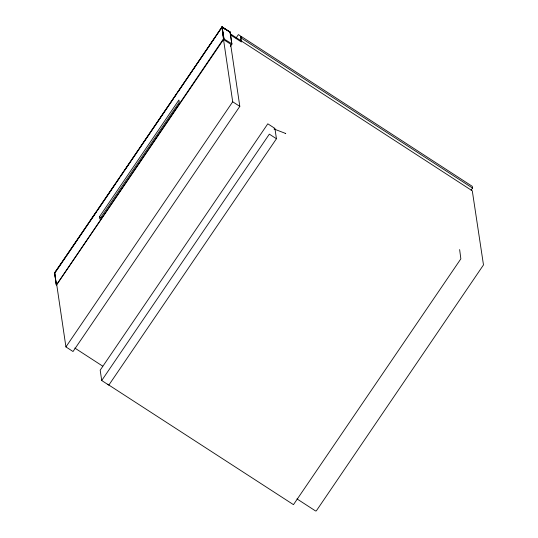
<?xml version="1.0" encoding="UTF-8"?>
<svg xmlns="http://www.w3.org/2000/svg" width="538" height="538" viewBox="0 0 538 538"><rect width="100%" height="100%" fill="white"/><g stroke="black" fill="none" stroke-linecap="round" stroke-linejoin="round"><path stroke-width="0.81" d="M61.991 262.409L54.546 272.934L56.369 285.012L223.579 38.709L231.905 43.807L230.378 46.376M216.78 34.903L222.12 26.9L230.076 32.024L230.412 34.95M56.268 284.911L54.668 272.705L54.647 273.331L222.12 26.9L223.996 38.642M231.791 44.298L230.177 32.132L221.986 26.94L223.438 38.877L223.855 38.588L221.992 26.913L223.579 38.709M230.076 32.347L230.076 32.024M54.546 272.934L221.992 26.934L223.721 38.615M54.546 273.23L54.708 272.712M62.933 261.024L65.764 256.861M66.712 255.476L77.095 240.217M78.037 238.832L85.118 228.421M86.06 227.036L88.42 223.566M89.362 222.181L96.443 211.777M97.385 210.392L115.791 183.337M116.733 181.952L119.564 177.789M120.512 176.403L122.872 172.933M124.285 170.855L130.895 161.144M131.837 159.752L138.918 149.349M139.86 147.963L142.22 144.493M143.162 143.108L150.243 132.704M151.185 131.319L173.364 98.716M174.312 97.331L176.672 93.861M178.085 91.776L184.689 82.065M185.637 80.68L192.712 70.276M193.66 68.891L196.02 65.421M196.962 64.035L204.043 53.632M204.985 52.24L215.839 36.288M99.469 216.76L178.905 100.007L179.228 102.213L99.792 218.973L99.469 216.76L101.137 217.85M223.519 39.536L56.732 284.676L65.925 346.916L73.02 351.522L239.807 106.383L230.614 44.143L223.519 39.536L232.705 101.783L65.925 346.916M236.041 38.084L238.401 34.614L240.493 35.965L241.374 41.964L230.936 35.192L230.863 34.674M240.385 37.895L241.327 36.51L472.27 186.323L472.532 188.078L471.113 190.156M240.641 39.651L241.589 38.265L241.327 36.51M101.716 380.514L269.336 134.144L276.438 138.75L108.817 385.121L101.716 380.514L100.189 370.178L267.81 123.807L274.911 128.407L276.438 138.75M222.133 26.913L221.972 27.27M285.254 133.659L285.759 133.505L273.943 128.959M241.589 38.265L472.532 188.078M222.745 27.519L229.901 32.159M223.922 28.534L225.227 29.382M230.977 34.25L472.29 190.829L483.487 264.925L316.331 510.851L315.624 510.992L296.976 498.894M232.705 101.783L239.807 106.383M74.816 348.046L102.751 366.17M107.539 384.179L293.466 504.651L460.851 258.852L459.64 249.592M230.143 32.105L231.898 44.103M54.62 272.86L54.62 273.082M54.654 272.746L56.376 284.42"/></g></svg>
